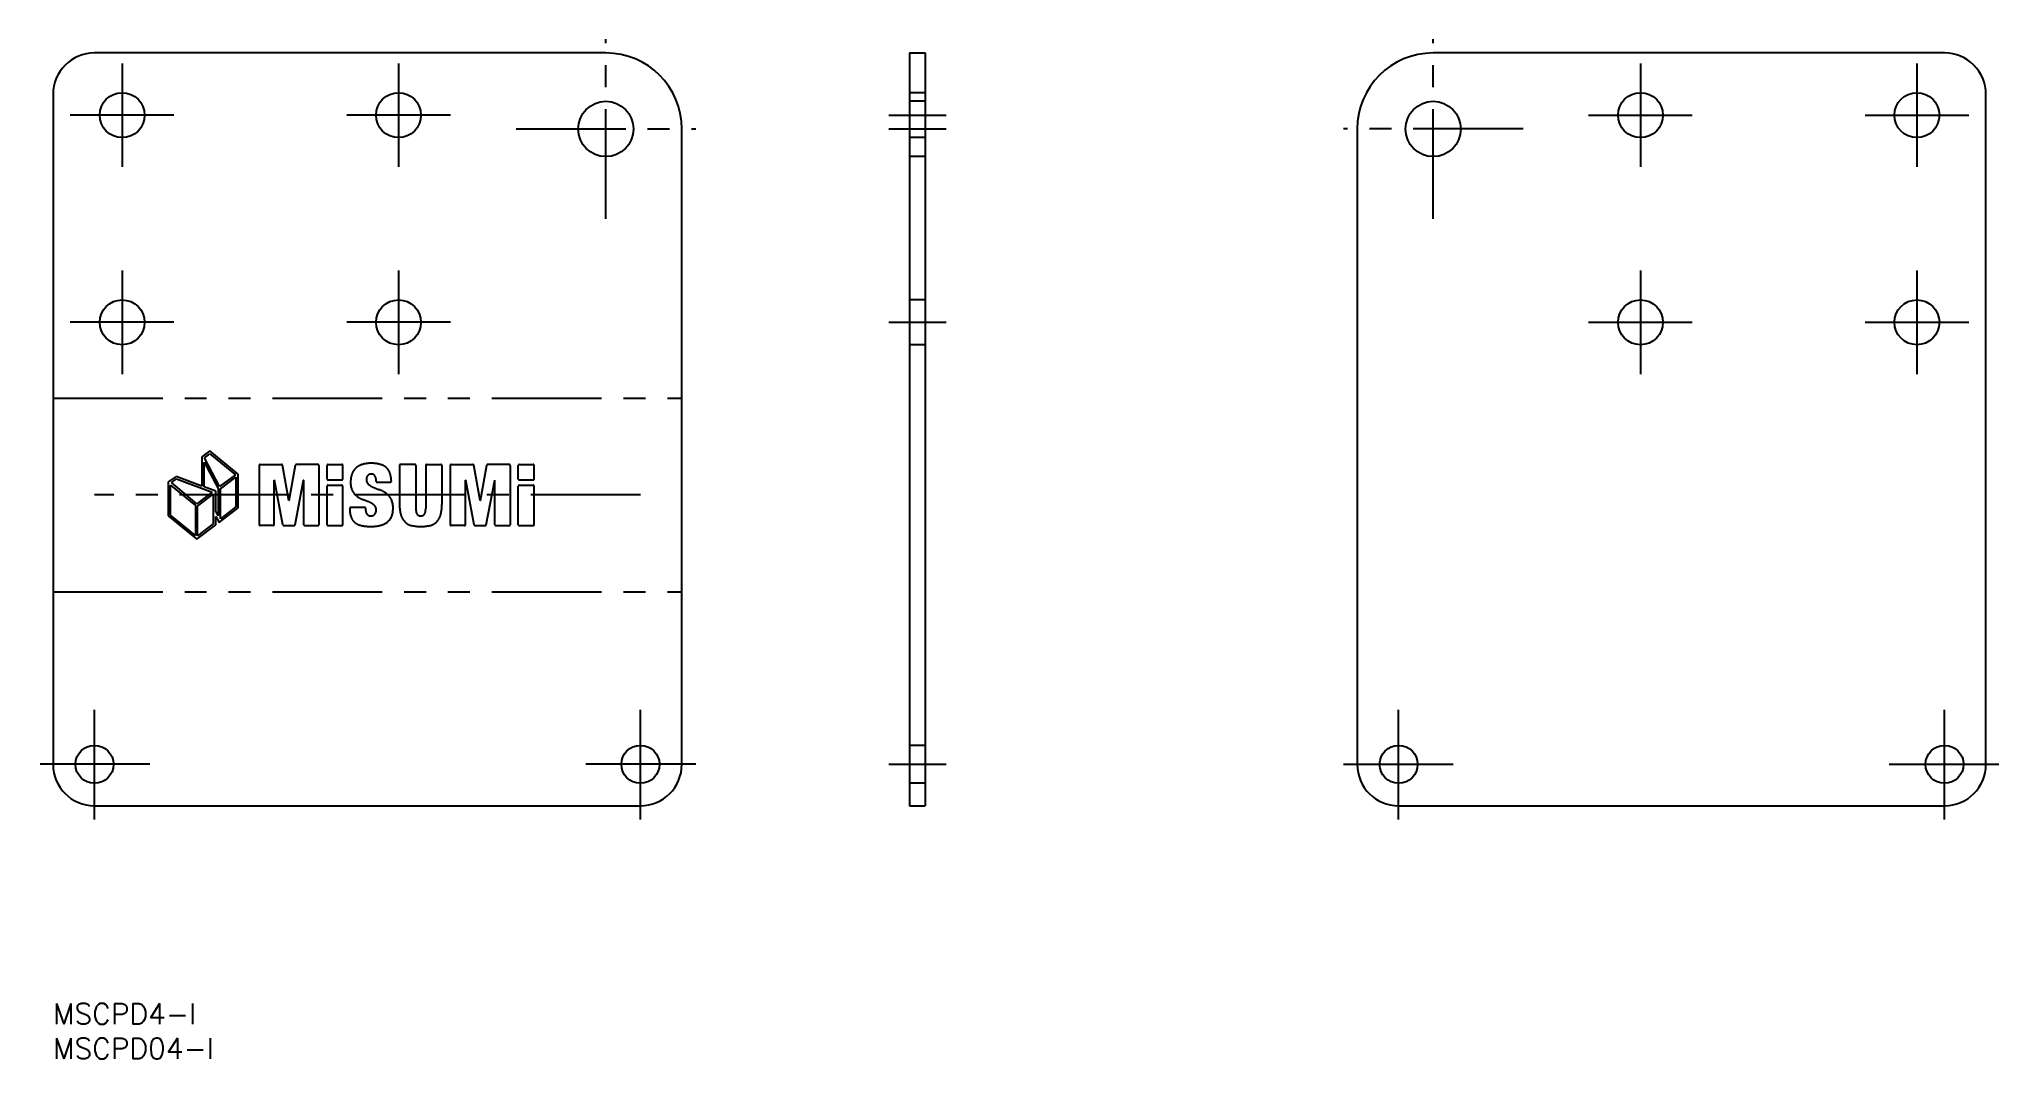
# Model space of a CAD drawing. Extents: x -2 to 282, y -8 to 140.
import ezdxf
from ezdxf.enums import TextEntityAlignment as Align

# ---------------------------------------------------------------- set-up
doc = ezdxf.new("R2010")
doc.units = 0
doc.header["$LTSCALE"] = 0.5
for name, pattern in [('CENTER', [50.8, 31.75, -6.35, 6.35, -6.35]), ('DASHED', [19.05, 12.7, -6.35]), ('PHANTOM', [63.5, 31.75, -6.35, 6.35, -6.35, 6.35, -6.35])]:
    doc.linetypes.add(name, pattern=pattern)
doc.layers.get('0').update_dxf_attribs({"linetype": 'CONTINUOUS'})
doc.layers.add('CENTER', color=1, linetype='CENTER')
doc.styles.get("Standard").update_dxf_attribs({"font": 'txt.shx', "height": 3, "bigfont": 'bigfont.shx'})

msp = doc.modelspace()

# ---------------------------------------------------------------- linework, layer by layer
at = {"color": 7, "linetype": 'CONTINUOUS'}
for p, q in [((80, 137.64), (6, 137.64)), ((123.93, 137.64), (126.23, 137.64)), ((123.93, 137.64), (123.93, 28.64)), ((126.23, 137.64), (126.23, 28.64)), ((273.73, 137.64), (199.73, 137.64)), ((0, 131.64), (0, 34.64)), ((279.73, 34.64), (279.73, 131.64)), ((91, 34.64), (91, 126.64)), ((188.73, 126.64), (188.73, 34.64)), ((6, 28.64), (85, 28.64)), ((123.93, 28.64), (126.23, 28.64)), ((194.73, 28.64), (273.73, 28.64))]:
    msp.add_line(p, q, dxfattribs=at)
at = {"color": 3, "linetype": 'DASHED'}
for p, q in [((126.23, 131.89), (123.93, 131.89)), ((126.23, 130.64), (123.93, 130.64)), ((126.23, 125.39), (123.93, 125.39)), ((126.23, 122.64), (123.93, 122.64)), ((126.23, 101.89), (123.93, 101.89)), ((126.23, 95.39), (123.93, 95.39)), ((126.23, 37.39), (123.93, 37.39)), ((126.23, 31.89), (123.93, 31.89))]:
    msp.add_line(p, q, dxfattribs=at)
at = {"color": 3, "linetype": 'PHANTOM'}
for p, q in [((0, 87.64), (91, 87.64)), ((22.68, 80.04), (21.54, 79.17)), ((21.92, 79.04), (22.69, 79.62)), ((26.81, 76.65), (22.68, 80.04)), ((22.69, 79.62), (26.41, 76.57)), ((21.54, 79.17), (21.54, 74.94)), ((21.88, 74.83), (21.88, 78.39)), ((21.88, 78.39), (23.88, 74.58)), ((24.1, 74.86), (21.92, 79.04)), ((26.81, 71.79), (26.81, 76.65)), ((29.81, 77.93), (29.81, 69.34)), ((29.94, 78.05), (33.08, 78.05)), ((34.13, 72.82), (33.2, 77.95)), ((34.16, 72.82), (35.09, 77.95)), ((38.36, 78.05), (35.21, 78.05)), ((38.48, 77.93), (38.48, 69.34)), ((39.66, 75.95), (39.66, 77.93)), ((39.78, 78.05), (41.81, 78.05)), ((41.94, 75.95), (41.94, 77.93)), ((50.15, 77.93), (50.15, 72.26)), ((52.38, 78.05), (50.27, 78.05)), ((52.51, 77.93), (52.51, 71.67)), ((53.93, 77.93), (53.93, 71.68)), ((54.05, 78.05), (56.16, 78.05)), ((56.28, 77.93), (56.28, 72.26)), ((57.49, 77.93), (57.49, 69.34)), ((57.61, 78.05), (60.76, 78.05)), ((61.81, 72.82), (60.88, 77.95)), ((61.84, 72.82), (62.77, 77.95)), ((66.03, 78.05), (62.89, 78.05)), ((66.16, 77.93), (66.16, 69.34)), ((67.33, 75.95), (67.33, 77.93)), ((67.46, 78.05), (69.49, 78.05)), ((69.61, 75.95), (69.61, 77.93)), ((17.81, 76.34), (16.67, 75.52)), ((16.67, 75.52), (16.67, 70.61)), ((17.02, 70.73), (17.02, 75.06)), ((17.02, 75.06), (20.6, 72.1)), ((17.13, 75.43), (17.87, 76)), ((20.8, 72.36), (17.13, 75.43)), ((21.54, 74.94), (17.81, 76.34)), ((17.87, 76), (23.05, 74.06)), ((23.05, 74.06), (20.8, 72.36)), ((23.54, 74.21), (21.88, 74.83)), ((23.54, 71.29), (23.54, 74.21)), ((23.88, 74.58), (23.88, 70.63)), ((26.41, 76.57), (24.1, 74.86)), ((24.22, 74.52), (26.47, 76.23)), ((24.22, 70.19), (24.22, 74.52)), ((26.47, 76.23), (26.47, 71.93)), ((32.02, 75.8), (32.04, 75.8)), ((32.02, 69.34), (32.02, 75.8)), ((33.28, 69.32), (32.04, 75.8)), ((35.02, 69.32), (36.25, 75.8)), ((36.28, 75.8), (36.25, 75.8)), ((36.28, 69.34), (36.28, 75.8)), ((39.66, 69.34), (39.66, 74.92)), ((39.78, 75.83), (41.81, 75.83)), ((39.78, 75.04), (41.81, 75.04)), ((41.94, 69.34), (41.94, 74.92)), ((46.76, 75.63), (46.76, 75.72)), ((46.88, 75.51), (48.84, 75.51)), ((59.69, 75.8), (59.72, 75.8)), ((59.69, 69.34), (59.69, 75.8)), ((60.95, 69.32), (59.72, 75.8)), ((62.69, 69.32), (63.93, 75.8)), ((63.95, 75.8), (63.93, 75.8)), ((63.95, 69.34), (63.95, 75.8)), ((67.33, 69.34), (67.33, 74.92)), ((67.46, 75.83), (69.49, 75.83)), ((67.46, 75.04), (69.49, 75.04)), ((69.61, 69.34), (69.61, 74.92)), ((20.6, 72.1), (20.6, 67.77)), ((20.93, 72.04), (23.19, 73.75)), ((20.93, 67.73), (20.93, 72.04)), ((23.19, 73.75), (23.19, 69.45)), ((23.88, 70.63), (23.54, 71.29)), ((24.02, 69.65), (26.81, 71.79)), ((26.47, 71.93), (24.22, 70.19)), ((34.16, 72.82), (34.13, 72.82)), ((42.95, 71.72), (42.95, 71.53)), ((45.11, 71.84), (43.07, 71.84)), ((45.23, 71.72), (45.23, 71.63)), ((61.84, 72.82), (61.81, 72.82)), ((16.67, 70.61), (20.8, 67.23)), ((20.6, 67.77), (17.02, 70.73)), ((20.8, 67.23), (23.55, 69.32)), ((23.19, 69.45), (20.93, 67.73)), ((23.55, 69.32), (23.55, 70.52)), ((23.55, 70.52), (24.02, 69.65)), ((31.89, 69.22), (29.94, 69.22)), ((33.4, 69.22), (34.89, 69.22)), ((36.4, 69.22), (38.36, 69.22)), ((39.78, 69.22), (41.81, 69.22)), ((59.57, 69.22), (57.61, 69.22)), ((61.08, 69.22), (62.57, 69.22)), ((64.08, 69.22), (66.03, 69.22)), ((67.46, 69.22), (69.49, 69.22)), ((0, 59.64), (91, 59.64))]:
    msp.add_line(p, q, dxfattribs=at)
for points in [[(45.43, 70.85, 0.434056), (46.57, 70.85, 0.361598), (46.5, 72.14, 0.084212), (45.81, 72.58, 0.010692), (44.91, 72.94, -0.063921), (44.02, 73.43, -0.109056), (43.33, 74.2, -0.125561), (43.06, 75.47, -0.032648), (43.1, 76.03, -0.046116), (43.22, 76.59, -0.124974), (43.8, 77.52)], [(43.8, 77.52, -0.071934), (44.29, 77.87, -0.117535), (46.03, 78.23)], [(45.52, 76.43, -0.209652), (45.95, 76.66)], [(45.95, 76.66, -0.028268), (46.08, 76.67)], [(47.79, 77.9, 0.109328), (46.03, 78.23)], [(46.59, 76.39, 0.163651), (46.34, 76.62, 0.101224), (46.08, 76.67)], [(48.27, 77.58, 0.075698), (47.79, 77.9)], [(48.92, 73.07, 0.108031), (48.2, 73.88, 0.062219), (47.27, 74.39, -0.008972), (46.34, 74.76, -0.078695), (45.63, 75.2, -0.373866), (45.52, 76.43)], [(46.76, 75.72, 0.141664), (46.59, 76.39)], [(42.95, 71.53, 0.099346), (43.15, 70.37)], [(45.23, 71.63, 0.046625), (45.26, 71.24, 0.126926), (45.43, 70.85)], [(48.38, 69.72, 0.225114), (49.19, 71.39, 0.143583), (48.92, 73.07)], [(50.35, 70.71, -0.07645), (50.15, 72.26)], [(52.7, 70.82, -0.132446), (52.54, 71.25, -0.036495), (52.51, 71.67)], [(53.73, 70.82, 0.132446), (53.9, 71.25, 0.036495), (53.93, 71.67)], [(56.08, 70.71, 0.07645), (56.28, 72.26)], [(43.15, 70.37, 0.133883), (43.74, 69.61, 0.104691), (44.69, 69.2)], [(45.95, 69.08, -0.049343), (44.69, 69.2)], [(45.95, 69.08, 0.053115), (47.16, 69.19, 0.112324), (48.38, 69.72)], [(50.94, 69.72, -0.120545), (50.35, 70.71)], [(51.9, 69.21, -0.136598), (50.94, 69.72)], [(51.9, 69.21, 0.103614), (54.53, 69.21)], [(54.53, 69.21, 0.136598), (55.49, 69.72)], [(55.49, 69.72, 0.120545), (56.08, 70.71)]]:
    msp.add_lwpolyline(points, format="xyb", dxfattribs=at)
at = {"color": 7, "linetype": 'CONTINUOUS'}
for centre, radius in [((10, 128.64), 3.25), ((50, 128.64), 3.25), ((80, 126.64), 4), ((199.73, 126.64), 4), ((229.73, 128.64), 3.25), ((269.73, 128.64), 3.25), ((10, 98.64), 3.25), ((50, 98.64), 3.25), ((229.73, 98.64), 3.25), ((269.73, 98.64), 3.25), ((6, 34.64), 2.75), ((85, 34.64), 2.75), ((194.73, 34.64), 2.75), ((273.73, 34.64), 2.75)]:
    msp.add_circle(centre, radius, dxfattribs=at)
for centre, radius, start, end in [((6, 131.64), 6, 90, 180), ((80, 126.64), 11, 0, 90), ((199.73, 126.64), 11, 90, 180), ((273.73, 131.64), 6, 0, 90), ((6, 34.64), 6, 180, 270), ((85, 34.64), 6, 270, 0), ((194.73, 34.64), 6, 180, 270), ((273.73, 34.64), 6, 270, 0)]:
    msp.add_arc(centre, radius, start, end, dxfattribs=at)
at = {"color": 3, "linetype": 'PHANTOM'}
for centre, radius, start, end in [((29.94, 77.93), 0.124, 90, 180), ((33.08, 77.93), 0.124, 10.2895, 90), ((35.21, 77.93), 0.124, 90, 169.7105), ((38.36, 77.93), 0.124, 0, 90), ((39.78, 77.93), 0.124, 90, 180), ((41.81, 77.93), 0.124, 0, 90), ((46.8, 76.09), 2.09, 14.327, 45.4192), ((45.01, 75.59), 3.95, 0.5509, 14.8725), ((50.27, 77.93), 0.124, 90, 180), ((52.38, 77.93), 0.124, 360, 90), ((54.05, 77.93), 0.124, 90, 180), ((56.16, 77.93), 0.124, 0, 90), ((57.61, 77.93), 0.124, 90, 180), ((60.76, 77.93), 0.124, 10.2895, 90), ((62.89, 77.93), 0.124, 90, 169.7105), ((66.03, 77.93), 0.124, 0, 90), ((67.46, 77.93), 0.124, 90, 180), ((69.49, 77.93), 0.124, 0, 90), ((39.78, 75.95), 0.124, 180, 270), ((39.78, 74.92), 0.124, 90, 180), ((41.81, 75.95), 0.124, 270, 0), ((41.81, 74.92), 0.124, 0, 90), ((46.88, 75.63), 0.124, 180, 270), ((48.84, 75.63), 0.124, 270, 0.5509), ((67.46, 75.95), 0.124, 180, 270), ((67.46, 74.92), 0.124, 90, 180), ((69.49, 75.95), 0.124, 270, 0), ((69.49, 74.92), 0.124, 0, 90), ((43.07, 71.72), 0.124, 90, 180), ((45.11, 71.72), 0.124, 360, 90), ((29.94, 69.34), 0.124, 180, 270), ((29.94, 69.34), 0.124, 180, 270), ((31.89, 69.34), 0.124, 270, 0), ((33.4, 69.34), 0.124, 190.7974, 270), ((34.89, 69.34), 0.124, 270, 349.2026), ((36.4, 69.34), 0.124, 180, 270), ((38.36, 69.34), 0.124, 270, 0), ((39.78, 69.34), 0.124, 180, 270), ((41.81, 69.34), 0.124, 270, 0), ((53.22, 71.33), 0.728, 224.6195, 315.3805), ((57.61, 69.34), 0.124, 180, 270), ((57.61, 69.34), 0.124, 180, 270), ((59.57, 69.34), 0.124, 270, 0), ((61.08, 69.34), 0.124, 190.7974, 270), ((62.57, 69.34), 0.124, 270, 349.2026), ((64.08, 69.34), 0.124, 180, 270), ((66.03, 69.34), 0.124, 270, 0), ((67.46, 69.34), 0.124, 180, 270), ((69.49, 69.34), 0.124, 270, 0)]:
    msp.add_arc(centre, radius, start, end, dxfattribs=at)
at = {"layer": 'CENTER', "color": 1, "linetype": 'CENTER'}
for p, q in [((80, 113.64), (80, 139.64)), ((199.73, 113.64), (199.73, 139.64)), ((10, 136.14), (10, 121.14)), ((50, 136.14), (50, 121.14)), ((229.73, 136.14), (229.73, 121.14)), ((269.73, 136.14), (269.73, 121.14)), ((17.5, 128.64), (2.5, 128.64)), ((57.5, 128.64), (42.5, 128.64)), ((120.93, 128.64), (129.23, 128.64)), ((222.23, 128.64), (237.23, 128.64)), ((262.23, 128.64), (277.23, 128.64)), ((67, 126.64), (93, 126.64)), ((120.93, 126.64), (129.23, 126.64)), ((212.73, 126.64), (186.73, 126.64)), ((10, 106.14), (10, 91.14)), ((50, 106.14), (50, 91.14)), ((229.73, 106.14), (229.73, 91.14)), ((269.73, 106.14), (269.73, 91.14)), ((17.5, 98.64), (2.5, 98.64)), ((57.5, 98.64), (42.5, 98.64)), ((120.93, 98.64), (129.23, 98.64)), ((222.23, 98.64), (237.23, 98.64)), ((262.23, 98.64), (277.23, 98.64)), ((85, 73.64), (6, 73.64)), ((6, 26.64), (6, 42.64)), ((85, 26.64), (85, 42.64)), ((194.73, 26.64), (194.73, 42.64)), ((273.73, 26.64), (273.73, 42.64)), ((14, 34.64), (-2, 34.64)), ((93, 34.64), (77, 34.64)), ((120.93, 34.64), (129.23, 34.64)), ((186.73, 34.64), (202.73, 34.64)), ((265.73, 34.64), (281.73, 34.64))]:
    msp.add_line(p, q, dxfattribs=at)

# ---------------------------------------------------------------- texts
at = {"color": 7, "linetype": 'CONTINUOUS'}
for s, p in [('MSCPD4-l', (0, 0)), ('MSCPD04-l', (0, -5))]:
    msp.add_text(s, height=3, dxfattribs=at).set_placement(p, align=Align.TOP_LEFT)

doc.saveas('drawing.dxf')
